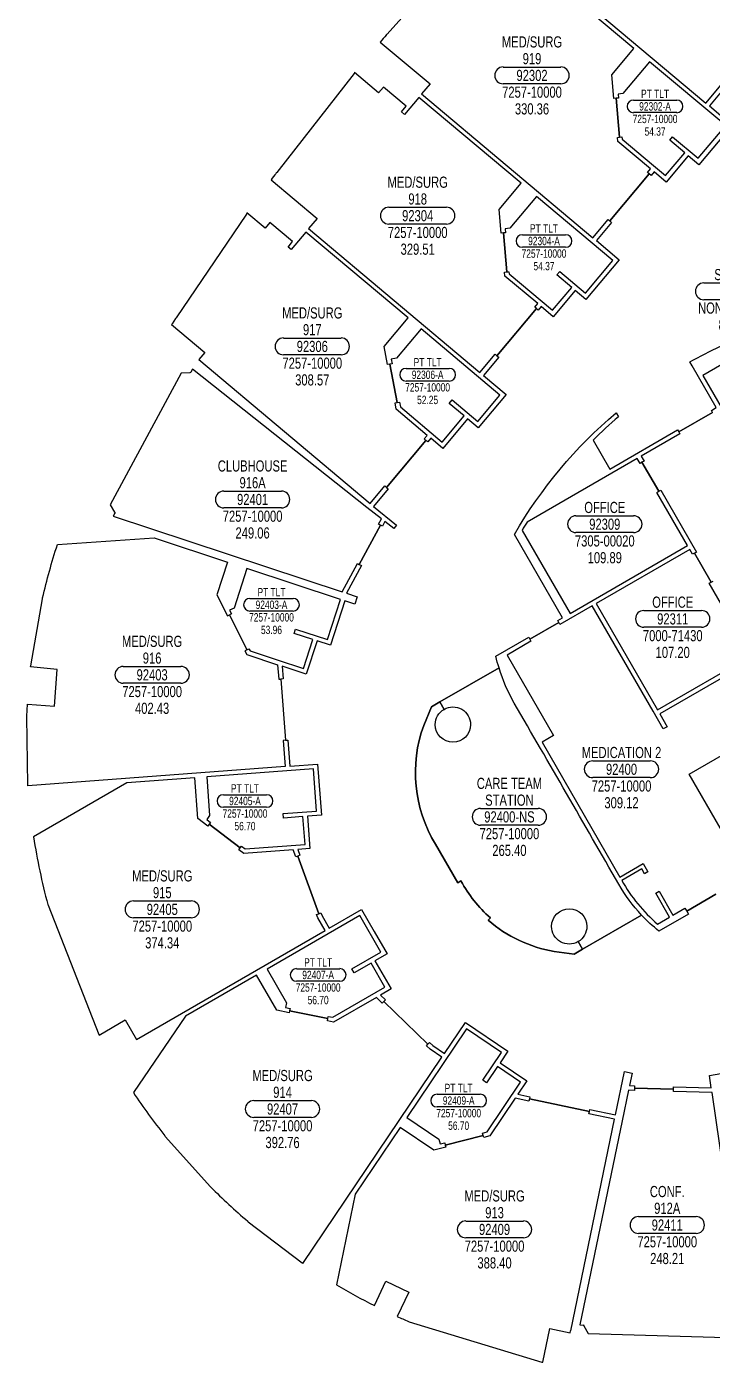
# Model space of a CAD drawing. Extents: x -1771 to 1587, y 4913 to 7321.
# Drawn here: x -1771 to -1034, y 4921 to 6356 of the extents above; entities that cross this region are included whole.
import ezdxf
from ezdxf.enums import TextEntityAlignment as Align

# ---------------------------------------------------------------- set-up
doc = ezdxf.new("R2010")
doc.units = 0
doc.header["$LTSCALE"] = 48
doc.header["$MEASUREMENT"] = 0
doc.layers.get('0').update_dxf_attribs({"linetype": 'CONTINUOUS'})
for name, color, linetype in [('AREA', 3, 'CONTINUOUS'), ('AREA2', 1, 'CONTINUOUS'), ('COSTC', 6, 'CONTINUOUS'), ('PLINE2', 5, 'CONTINUOUS'), ('ROOMNA', 4, 'CONTINUOUS'), ('ROOMNO', 4, 'CONTINUOUS'), ('ROOMOV', 4, 'CONTINUOUS')]:
    doc.layers.add(name, color=color, linetype=linetype)

# ---------------------------------------------------------------- blocks, each defined once
blk = doc.blocks.new('ROOM')
at = {"layer": 'ROOMOV'}
for p, q in [((-31, 9), (31, 9)), ((31, -9), (-31, -9))]:
    blk.add_line(p, q, dxfattribs=at)
for centre, start, end in [((-31, 0), 90, 270), ((31, 0), 270, 90)]:
    blk.add_arc(centre, 9.04, start, end, dxfattribs=at)
at = {"width": 0.75, "flags": 1}
for tag, p in [('FLFIN', (-60, -36)), ('ICRA', (60, -36)), ('FLCOND', (-60, -60)), ('FLTYPE', (-60, -48)), ('USER1', (60, -48)), ('USER2', (60, -60)), ('WLFIN', (-60, -72)), ('SITE', (-24, -72)), ('UCODE', (24, -72)), ('USER3', (60, -72)), ('WLTYPE', (-60, -84)), ('BLDG', (-24, -84)), ('UDESC', (24, -84)), ('USER4', (60, -84)), ('WLCOND', (-60, -96)), ('FLR', (-24, -96)), ('FCODE', (24, -96)), ('USER5', (60, -96)), ('CLFIN', (-60, -108)), ('COSTCD', (-24, -108)), ('FDESC', (24, -108)), ('USER6', (60, -108)), ('CLCOND', (-60, -132)), ('CLTYPE', (-60, -120)), ('DEPTD', (-24, -120)), ('RDES', (-24, -132)), ('CONTACT', (24, -132)), ('DIVISION', (24, -120)), ('USER7', (60, -120)), ('USER8', (60, -132)), ('CLHT', (-60, -144)), ('CHDATE', (-24, -144)), ('OCCUP', (24, -144)), ('BLOCK', (60, -144)), ('BASE', (-60, -156)), ('CBACK', (-24, -156)), ('PRCONTACT', (24, -156)), ('BLOCK2', (60, -156))]:
    blk.add_attdef(tag, text='', height=6, dxfattribs=at).set_placement(p, align=Align.MIDDLE_CENTER)
at = {"layer": 'AREA', "width": 0.75}
blk.add_attdef('AREA', text='', height=12, dxfattribs=at).set_placement((0, -36), align=Align.MIDDLE_CENTER)
at = {"layer": 'AREA2', "width": 0.75}
blk.add_attdef('AREA2', text='', height=12, dxfattribs=at).set_placement((0, -36), align=Align.MIDDLE_CENTER)
at = {"layer": 'COSTC', "width": 0.75}
blk.add_attdef('COSTC', text='', height=12, dxfattribs=at).set_placement((0, -18), align=Align.MIDDLE_CENTER)
at = {"layer": 'ROOMNA', "width": 0.75}
for tag, p in [('RMNAA', (0, 54)), ('RMNAB', (0, 36)), ('RMNAC', (0, 18))]:
    blk.add_attdef(tag, text='', height=12, dxfattribs=at).set_placement(p, align=Align.MIDDLE_CENTER)
at = {"layer": 'ROOMNO', "width": 0.75}
blk.add_attdef('RMNU', text='', height=12, dxfattribs=at).set_placement((0, 0), align=Align.MIDDLE_CENTER)

msp = doc.modelspace()

# ---------------------------------------------------------------- linework, layer by layer
at = {"layer": 'PLINE2', "color": 6}
for points in [[(-1293.3, 6448.5), (-1383.5, 6348.2), (-1383.5, 6348.2), (-1384, 6347.7), (-1384.1, 6347.8, 0.000046), (-1384.4, 6347.4), (-1384.3, 6347.3, 0.000884), (-1390.7, 6339.7), (-1337.2, 6294.9), (-1346.3, 6284.1), (-1162, 6129.4), (-1145.6, 6149), (-1143.7, 6147.4), (-1101.3, 6198), (-1103.1, 6199.5), (-1099.9, 6203.4), (-1135.2, 6233), (-1135.6, 6237.3), (-1133.2, 6237.5), (-1136.8, 6279.3), (-1139.3, 6279.1), (-1141.5, 6304.5), (-1117.8, 6332.8), (-1227.9, 6425.2)], [(-1029.9, 5423.7), (-1061.1, 5405.7), (-1059.3, 5402.5), (-1091, 5384.2, -0.035806), (-1109.6, 5401.3), (-1173.2, 5364.6), (-1182.2, 5359.4), (-1203.8, 5362.2, -0.134979), (-1274.7, 5395.8), (-1272.3, 5398.5, -0.088608), (-1304, 5438), (-1307.4, 5436), (-1307.4, 5436), (-1331.4, 5477.6, -0.227754), (-1344, 5605.1), (-1335.7, 5625.1), (-1326.6, 5630.4), (-1263, 5667.1, -0.017934), (-1266.4, 5679.6), (-1231, 5700), (-1229.8, 5697.9), (-1198.6, 5715.9), (-1199.8, 5718), (-1194.6, 5721), (-1246.4, 5810.6, -0.08591), (-1137, 5941.2), (-1134.5, 5936.9, 0.018646), (-1161.7, 5912), (-1143.7, 5880.8), (-1070.9, 5922.8), (-1069.7, 5920.7), (-1033.3, 5941.7), (-1034.5, 5943.8), (-1029.3, 5946.8), (-1055.3, 5991.8), (-1057.7, 5996, -0.037179), (-990.5, 6027.2, 0.034173)], [(-1017.3, 5659.7), (-1090.1, 5617.7), (-1082.1, 5603.8), (-1086.3, 5601.4), (-1097.3, 5620.4), (-1162.8, 5733.8), (-1197.4, 5713.8), (-1198.6, 5715.9), (-1229.8, 5697.9), (-1228.6, 5695.8), (-1254.4, 5680.9), (-1204.4, 5594.3), (-1216.7, 5587.2), (-1133, 5442.2), (-1107.9, 5456.7), (-1102.8, 5447.9), (-1106.4, 5445.7), (-1109.4, 5450.9), (-1130.9, 5438.6, 0.088762), (-1092.4, 5391.7), (-1079.6, 5399.2), (-1094.4, 5424.9), (-1090.8, 5427.1), (-1075.9, 5401.3), (-1062.9, 5408.8), (-1061.1, 5405.7), (-1029.9, 5423.7)]]:
    msp.add_lwpolyline(points, format="xyb", dxfattribs=at)
for points in [[(-1224.8, 6428.9), (-1040.5, 6274.2), (-1024.1, 6293.7), (-1022.2, 6292.2), (-979.8, 6342.7), (-981.7, 6344.3), (-978.5, 6348.1), (-1013.8, 6377.8)], [(-1020.4, 6290.6), (-1036.7, 6271.1), (-1012.2, 6250.5), (-1048, 6207.9), (-1059.5, 6217.6), (-1083.2, 6189.3), (-1096.2, 6200.2), (-1099.4, 6196.4), (-1101.3, 6198), (-1143.7, 6147.4), (-1141.8, 6145.9), (-1158.2, 6126.3), (-1133.7, 6105.7), (-1169.5, 6063.1), (-1181, 6072.8), (-1204.7, 6044.5), (-1217.7, 6055.5), (-1220.9, 6051.6), (-1222.8, 6053.2), (-1265.2, 6002.6), (-1263.3, 6001.1), (-1279.7, 5981.5), (-1255.2, 5960.9), (-1285.3, 5925.1), (-1296.8, 5934.8), (-1323.5, 5903), (-1336.5, 5913.9), (-1339.7, 5910.1), (-1341.6, 5911.6), (-1384, 5861.1), (-1382.1, 5859.5), (-1398.2, 5840.4), (-1373.2, 5820.6), (-1376.2, 5816.8), (-1385.7, 5824.3), (-1388.4, 5819.3), (-1390.5, 5820.4), (-1413.3, 5778.2), (-1411.1, 5777), (-1427.1, 5747.3), (-1415.6, 5743.5), (-1418.2, 5735.6), (-1428.8, 5739), (-1444.4, 5691.4), (-1444.4, 5691.4), (-1458.7, 5696.1), (-1470.4, 5660.3), (-1496.2, 5668.8), (-1495.1, 5655.2), (-1497.6, 5655), (-1492.6, 5589.2), (-1490.2, 5589.4), (-1488.1, 5561.4), (-1458.2, 5563.7), (-1454, 5508.7), (-1454, 5508.7), (-1469, 5507.6), (-1466.4, 5472.8), (-1479.4, 5471.9), (-1477.2, 5465.7), (-1479.5, 5464.8), (-1456.9, 5402.8), (-1454.6, 5403.6), (-1453.4, 5400.4), (-1445.9, 5387.4), (-1411.1, 5407.5), (-1397.3, 5383.6), (-1383.5, 5359.7), (-1396.5, 5352.2), (-1379.1, 5322), (-1390.5, 5315.4), (-1385.2, 5310.3), (-1386.9, 5308.5), (-1339.4, 5262.7), (-1337.7, 5264.4), (-1334.1, 5261), (-1321.7, 5252.6), (-1299.2, 5285.9), (-1253.5, 5255.1), (-1261.9, 5242.7), (-1233, 5223.2), (-1242.7, 5208.8), (-1229.8, 5206.1), (-1230.3, 5203.7), (-1165.7, 5190.1), (-1165.2, 5192.5), (-1137.8, 5186.7), (-1128, 5233.2), (-1119.8, 5231.5), (-1122.7, 5218), (-1117.1, 5217.8), (-1117.2, 5215.4), (-1075.2, 5214.2), (-1075.1, 5216.6), (-1034.6, 5215.5), (-1036.5, 5229), (-991.9, 5236.9)], [(-1033.3, 5941.7), (-1069.7, 5920.7), (-1068.5, 5918.6), (-1110, 5894.6), (-1107, 5889.4), (-1109.2, 5888.1), (-1091.2, 5857), (-1089, 5858.2), (-1050.6, 5791.6), (-1052.7, 5790.4), (-1034.7, 5759.2), (-1032.6, 5760.4)], [(-997.1, 5446.8), (-1058.3, 5552.9), (-981.3, 5597.3)]]:
    msp.add_lwpolyline(points, dxfattribs=at)
for points in [[(-1101, 6318.6), (-1129.7, 6284.4), (-1134.8, 6283.9), (-1134.4, 6279.5), (-1136.8, 6279.3), (-1133.2, 6237.5), (-1130.8, 6237.7), (-1130.6, 6235.4), (-1096.8, 6207.1), (-1083.8, 6196.2), (-1063.2, 6220.7), (-1079.3, 6234.2), (-1076.2, 6237.9), (-1048.6, 6214.8), (-1019.1, 6249.9)], [(-1222.5, 6173.8), (-1251.2, 6139.6), (-1256.3, 6139.1), (-1255.9, 6134.8), (-1258.3, 6134.6), (-1254.7, 6092.7), (-1252.3, 6092.9), (-1252.1, 6090.7), (-1205.3, 6051.4), (-1184.7, 6075.9), (-1200.8, 6089.4), (-1197.7, 6093.1), (-1170.1, 6070), (-1140.6, 6105.1)], [(-914.8, 6055.8), (-1043.7, 5981.4), (-1012.2, 5926.9), (-1014.3, 5925.7), (-996.3, 5894.5), (-994.2, 5895.7), (-991.2, 5890.4), (-959.1, 5909), (-930.6, 5859.7), (-833.8, 5915.6)], [(-1346.8, 6031.4), (-1373.2, 6000), (-1378.9, 5998.9), (-1378, 5994), (-1380.4, 5993.5), (-1372.5, 5952.3), (-1370.1, 5952.8), (-1369.1, 5947.6), (-1324.1, 5909.8), (-1300.5, 5937.9), (-1316.6, 5951.4), (-1313.5, 5955.1), (-1285.9, 5932), (-1262.1, 5960.3)], [(-1592.8, 5988.1), (-1592.9, 5987.9), (-1593, 5987.9), (-1594.7, 5984.7), (-1594.7, 5984.7), (-1594.8, 5984.4), (-1595.8, 5984.3), (-1605.1, 5984), (-1681.3, 5842.4), (-1676.6, 5834.5), (-1676, 5833.6), (-1676, 5833.5), (-1676.2, 5833.3), (-1676.2, 5833.3), (-1678, 5830.1), (-1431.9, 5748.8), (-1415.4, 5779.3), (-1413.3, 5778.2), (-1390.5, 5820.4), (-1392.7, 5821.6), (-1389.6, 5827.4), (-1405.1, 5839.6), (-1405.1, 5839.6)], [(-1036.8, 5758), (-1034.7, 5759.2), (-1052.7, 5790.4), (-1054.8, 5789.2), (-1057.8, 5794.4), (-1158.5, 5736.2), (-1092.5, 5621.9), (-991.8, 5680)], [(-1433.5, 5740.4), (-1534.2, 5773.8), (-1548.1, 5731.4), (-1552.8, 5729), (-1550.9, 5725.1), (-1553, 5724), (-1534.2, 5686.5), (-1532, 5687.6), (-1530.8, 5685.3), (-1501.6, 5675.7), (-1501.6, 5675.7), (-1473.5, 5666.5), (-1463.3, 5697.6), (-1483.3, 5704.1), (-1481.8, 5708.7), (-1447.5, 5697.5)], [(-1473.9, 5507.3), (-1494.8, 5505.7), (-1495.2, 5510.5), (-1459.3, 5513.2), (-1462.7, 5558.5), (-1577.5, 5549.8), (-1574.3, 5508.3), (-1577.5, 5504.1), (-1573.5, 5501), (-1574.9, 5499.1), (-1541.6, 5473.6), (-1540.1, 5475.5), (-1536.1, 5472.5), (-1471.6, 5477.3)], [(-1390.2, 5361.5), (-1412.9, 5400.8), (-1512.6, 5343.2), (-1491.7, 5307.2), (-1492.8, 5302), (-1487.8, 5301), (-1488.3, 5298.6), (-1447.1, 5290.1), (-1446.7, 5292.5), (-1441.8, 5291.5), (-1385.8, 5323.8), (-1400.7, 5349.8), (-1418.9, 5339.3), (-1421.4, 5343.5)], [(-1239.7, 5221.8), (-1264.6, 5238.6), (-1276.4, 5221.2), (-1280.4, 5223.9), (-1260.3, 5253.8), (-1297.9, 5279.1), (-1362.2, 5183.7), (-1327.7, 5160.4), (-1326.4, 5155.3), (-1321.4, 5156.6), (-1320.8, 5154.2), (-1280.1, 5164.6), (-1280.7, 5167), (-1275.9, 5168.2)], [(-1017.2, 5096.7), (-1033.8, 5210.6), (-1075.3, 5211.8), (-1075.2, 5214.2), (-1117.2, 5215.4), (-1117.2, 5212.9), (-1123.7, 5213.1), (-1130.6, 5180.3), (-1176.1, 4960.8), (-1172.4, 4960.7), (-1172.4, 4960.8), (-1172.1, 4960.8), (-1171.6, 4959.9), (-1167.1, 4951.7), (-1006.4, 4946.9), (-1001.5, 4954.7), (-1000.9, 4955.6), (-1000.8, 4955.6), (-1000.5, 4955.6), (-1000.5, 4955.5), (-996.9, 4955.4), (-996.9, 4955.7)]]:
    msp.add_lwpolyline(points, close=True, dxfattribs=at)
for points in [[(-1263, 6159.7), (-1239.3, 6188), (-1349.4, 6280.3), (-1364.8, 6261.9), (-1368, 6264.7), (-1362.9, 6270.8), (-1387.4, 6291.4), (-1392.5, 6285.3), (-1418.4, 6306.9, 0.000055), (-1418.8, 6306.5), (-1418.6, 6306.4), (-1419, 6305.8), (-1502.2, 6199.6), (-1502.2, 6199.6), (-1502.6, 6199.1), (-1502.7, 6199.2, 0.000049), (-1503.1, 6198.7), (-1502.9, 6198.6, 0.000788), (-1508.2, 6191.6), (-1458.7, 6150.1), (-1467.8, 6139.3), (-1283.5, 5984.6), (-1267.1, 6004.2), (-1265.2, 6002.6), (-1222.8, 6053.2), (-1224.6, 6054.8), (-1221.4, 6058.6), (-1256.7, 6088.2), (-1257.1, 6092.5), (-1254.7, 6092.7), (-1258.3, 6134.6), (-1260.8, 6134.4)], [(-1470.9, 6135.5), (-1486.7, 6116.6), (-1489.9, 6119.4), (-1485, 6125.3), (-1509.5, 6145.8), (-1514.7, 6139.7), (-1534.2, 6156.1, 0.000055), (-1534.5, 6155.6), (-1534.4, 6155.5), (-1534.7, 6154.9), (-1610.5, 6043.2), (-1610.5, 6043.2), (-1611, 6042.5), (-1611, 6042.5), (-1614.7, 6037, 0.000097), (-1615.3, 6036.1), (-1579.6, 6006.1), (-1585.9, 5998.6), (-1401.7, 5843.8), (-1385.9, 5862.6), (-1384, 5861.1), (-1341.6, 5911.6), (-1343.4, 5913.2), (-1340.2, 5917), (-1373.5, 5945), (-1374.9, 5951.8), (-1372.5, 5952.3), (-1380.4, 5993.5), (-1382.8, 5993.1), (-1386.5, 6012.6), (-1360.8, 6043.2)], [(-1093.3, 5855.7), (-1091.2, 5857), (-1109.2, 5888.1), (-1111.3, 5886.9), (-1114.3, 5892.1), (-1232.8, 5823.7, 0.005194), (-1238.2, 5814.9), (-1186.6, 5725.6), (-1060.3, 5798.6)], [(-1754, 5742.3, -0.021833), (-1738.1, 5799.5), (-1634, 5806.8), (-1555.1, 5780.7), (-1566.7, 5745.7), (-1555.2, 5722.9), (-1553, 5724), (-1534.2, 5686.5), (-1536.3, 5685.4), (-1534.3, 5681.3), (-1501.2, 5670.4), (-1500, 5654.8), (-1497.6, 5655), (-1492.6, 5589.2), (-1495.1, 5589), (-1493, 5561.1), (-1769.9, 5540.2), (-1769.9, 5540.4), (-1769.8, 5540.4), (-1769.9, 5541.2), (-1769.9, 5541.2), (-1771.1, 5614.3), (-1771, 5615), (-1771.2, 5615), (-1771.1, 5615.3), (-1771, 5615.3), (-1770.4, 5628.2), (-1741.4, 5626), (-1738.3, 5665.3), (-1767, 5668.3), (-1767, 5668.5), (-1766.8, 5668.5), (-1766.8, 5669.3), (-1754.2, 5741.3), (-1754.2, 5741.3), (-1754.1, 5742), (-1754.2, 5742.1), (-1754.1, 5742.4)], [(-1109.6, 5401.3, -0.058665), (-1134.2, 5434.6, 0.00063), (-1246.6, 5629.2, -0.057307), (-1263, 5667.1), (-1326.6, 5630.4), (-1322.1, 5622.5, -0.57735), (-1293.6, 5606.1, -1), (-1331.6, 5606.1, -0.267949), (-1322.1, 5622.5), (-1326.6, 5630.4), (-1335.7, 5625.1), (-1344, 5605.1, 0.227754), (-1331.4, 5477.6), (-1307.4, 5436), (-1304, 5438, 0.088608), (-1272.3, 5398.5), (-1274.7, 5395.8, 0.134979), (-1203.8, 5362.2), (-1182.2, 5359.4), (-1173.2, 5364.6), (-1177.9, 5372.8, -0.57735), (-1206.4, 5389.2, -1), (-1168.4, 5389.2, -0.267949), (-1177.9, 5372.8), (-1173.2, 5364.6)], [(-1479.5, 5464.8), (-1481.7, 5464), (-1484.5, 5471.5), (-1537.6, 5467.5), (-1543, 5471.6), (-1541.6, 5473.6), (-1574.9, 5499.1), (-1576.4, 5497.1), (-1587.1, 5505.3), (-1590.4, 5548.8), (-1663.3, 5543.4), (-1763.7, 5485.3, 0.027352), (-1748.4, 5412.6), (-1748.3, 5412.7), (-1748.1, 5412), (-1693.6, 5272.9), (-1693.3, 5272.4), (-1665.1, 5288.7), (-1653.1, 5267.7), (-1450.1, 5384.9), (-1457.8, 5398.3), (-1459.2, 5402), (-1456.9, 5402.8)], [(-1324.4, 5248.5), (-1337.2, 5257.2), (-1341.1, 5260.9), (-1339.4, 5262.7), (-1386.9, 5308.5), (-1388.6, 5306.8), (-1394.9, 5312.9), (-1440.9, 5286.3), (-1447.6, 5287.7), (-1447.1, 5290.1), (-1488.3, 5298.6), (-1488.8, 5296.2), (-1502, 5299), (-1523.8, 5336.7), (-1600.2, 5292.6), (-1656.4, 5210.5, 0.021132), (-1622.5, 5164.2), (-1622.5, 5164.2), (-1622, 5163.5), (-1573.3, 5109.2, 0.020068), (-1533.3, 5072.2), (-1533.3, 5072.2), (-1532.8, 5071.7), (-1474.8, 5027.4), (-1473.9, 5026.8)], [(-1138.8, 5182), (-1166.2, 5187.7), (-1165.7, 5190.1), (-1230.3, 5203.7), (-1230.8, 5201.3), (-1245.6, 5204.4), (-1272.9, 5164), (-1279.5, 5162.3), (-1280.1, 5164.6), (-1320.8, 5154.2), (-1320.2, 5151.9), (-1333.3, 5148.5), (-1369.5, 5172.9), (-1417.7, 5101.4), (-1438, 5004, 0.017156), (-1397.1, 4981.7), (-1384.6, 5007.9), (-1360, 4996.2), (-1372.5, 4969.9, 0.004862), (-1360.4, 4964.6), (-1360.4, 4964.6), (-1359.8, 4964.3), (-1216.9, 4920.9), (-1216.2, 4920.8), (-1216.3, 4920.7), (-1215.9, 4920.7), (-1208.4, 4957), (-1186.4, 4952.5), (-1186, 4954.4), (-1185.9, 4954.4)]]:
    msp.add_lwpolyline(points, format="xyb", close=True, dxfattribs=at)

# ---------------------------------------------------------------- block references
at = {"layer": 'ROOMNO'}
ref = msp.add_blockref('ROOM', (-1227.5, 6303.9), dxfattribs=at)
ref.add_attrib('RMNU', '92302', dxfattribs={"height": 12, "width": 0.75}).set_placement((-1227.5, 6303.9), align=Align.MIDDLE_CENTER)
ref.add_attrib('RMNAB', 'MED/SURG', dxfattribs={"layer": 'ROOMNA', "height": 12, "width": 0.75}).set_placement((-1227.5, 6339.9), align=Align.MIDDLE_CENTER)
ref.add_attrib('RMNAC', '919', dxfattribs={"layer": 'ROOMNA', "height": 12, "width": 0.75}).set_placement((-1227.5, 6321.9), align=Align.MIDDLE_CENTER)
ref.add_attrib('COSTC', '7257-10000', dxfattribs={"layer": 'COSTC', "height": 12, "width": 0.75}).set_placement((-1227.5, 6285.9), align=Align.MIDDLE_CENTER)
ref.add_attrib('AREA2', '330.36', dxfattribs={"layer": 'AREA2', "height": 12, "width": 0.75}).set_placement((-1227.5, 6267.9), align=Align.MIDDLE_CENTER)
ref = msp.add_blockref('ROOM', (-1095.1, 6270.6), dxfattribs=dict(at, xscale=0.75, yscale=0.75, zscale=0.75))
ref.add_attrib('RMNU', '92302-A', dxfattribs={"height": 9, "width": 0.75}).set_placement((-1095.1, 6270.6), align=Align.MIDDLE_CENTER)
ref.add_attrib('RMNAC', 'PT TLT', dxfattribs={"layer": 'ROOMNA', "height": 9, "width": 0.75}).set_placement((-1095.1, 6284.1), align=Align.MIDDLE_CENTER)
ref.add_attrib('COSTC', '7257-10000', dxfattribs={"layer": 'COSTC', "height": 9, "width": 0.75}).set_placement((-1095.1, 6257.1), align=Align.MIDDLE_CENTER)
ref.add_attrib('AREA2', '54.37', dxfattribs={"layer": 'AREA2', "height": 9, "width": 0.75}).set_placement((-1095.1, 6243.6), align=Align.MIDDLE_CENTER)
ref = msp.add_blockref('ROOM', (-1350.5, 6153.1), dxfattribs=at)
ref.add_attrib('RMNU', '92304', dxfattribs={"height": 12, "width": 0.75}).set_placement((-1350.5, 6153.1), align=Align.MIDDLE_CENTER)
ref.add_attrib('RMNAB', 'MED/SURG', dxfattribs={"layer": 'ROOMNA', "height": 12, "width": 0.75}).set_placement((-1350.5, 6189.1), align=Align.MIDDLE_CENTER)
ref.add_attrib('RMNAC', '918', dxfattribs={"layer": 'ROOMNA', "height": 12, "width": 0.75}).set_placement((-1350.5, 6171.1), align=Align.MIDDLE_CENTER)
ref.add_attrib('COSTC', '7257-10000', dxfattribs={"layer": 'COSTC', "height": 12, "width": 0.75}).set_placement((-1350.5, 6135.1), align=Align.MIDDLE_CENTER)
ref.add_attrib('AREA2', '329.51', dxfattribs={"layer": 'AREA2', "height": 12, "width": 0.75}).set_placement((-1350.5, 6117.1), align=Align.MIDDLE_CENTER)
ref = msp.add_blockref('ROOM', (-1214.6, 6125.9), dxfattribs=dict(at, xscale=0.75, yscale=0.75, zscale=0.75))
ref.add_attrib('RMNU', '92304-A', dxfattribs={"height": 9, "width": 0.75}).set_placement((-1214.6, 6125.9), align=Align.MIDDLE_CENTER)
ref.add_attrib('RMNAC', 'PT TLT', dxfattribs={"layer": 'ROOMNA', "height": 9, "width": 0.75}).set_placement((-1214.6, 6139.4), align=Align.MIDDLE_CENTER)
ref.add_attrib('COSTC', '7257-10000', dxfattribs={"layer": 'COSTC', "height": 9, "width": 0.75}).set_placement((-1214.6, 6112.4), align=Align.MIDDLE_CENTER)
ref.add_attrib('AREA2', '54.37', dxfattribs={"layer": 'AREA2', "height": 9, "width": 0.75}).set_placement((-1214.6, 6098.9), align=Align.MIDDLE_CENTER)
ref = msp.add_blockref('ROOM', (-1011.7, 6071.8), dxfattribs=at)
ref.add_attrib('RMNU', '----', dxfattribs={"height": 12, "width": 0.75}).set_placement((-1011.7, 6071.8), align=Align.MIDDLE_CENTER)
ref.add_attrib('RMNAC', 'SHAFT', dxfattribs={"layer": 'ROOMNA', "height": 12, "width": 0.75}).set_placement((-1011.7, 6089.8), align=Align.MIDDLE_CENTER)
ref.add_attrib('COSTC', 'NONASG-MA', dxfattribs={"layer": 'COSTC', "height": 12, "width": 0.75}).set_placement((-1011.7, 6053.8), align=Align.MIDDLE_CENTER)
ref.add_attrib('AREA2', '89.94', dxfattribs={"layer": 'AREA2', "height": 12, "width": 0.75}).set_placement((-1011.7, 6035.8), align=Align.MIDDLE_CENTER)
ref = msp.add_blockref('ROOM', (-1463.9, 6012.6), dxfattribs=at)
ref.add_attrib('RMNU', '92306', dxfattribs={"height": 12, "width": 0.75}).set_placement((-1463.9, 6012.6), align=Align.MIDDLE_CENTER)
ref.add_attrib('RMNAB', 'MED/SURG', dxfattribs={"layer": 'ROOMNA', "height": 12, "width": 0.75}).set_placement((-1463.9, 6048.6), align=Align.MIDDLE_CENTER)
ref.add_attrib('RMNAC', '917', dxfattribs={"layer": 'ROOMNA', "height": 12, "width": 0.75}).set_placement((-1463.9, 6030.6), align=Align.MIDDLE_CENTER)
ref.add_attrib('COSTC', '7257-10000', dxfattribs={"layer": 'COSTC', "height": 12, "width": 0.75}).set_placement((-1463.9, 5994.6), align=Align.MIDDLE_CENTER)
ref.add_attrib('AREA2', '308.57', dxfattribs={"layer": 'AREA2', "height": 12, "width": 0.75}).set_placement((-1463.9, 5976.6), align=Align.MIDDLE_CENTER)
ref = msp.add_blockref('ROOM', (-1339.8, 5982.1), dxfattribs=dict(at, xscale=0.75, yscale=0.75, zscale=0.75))
ref.add_attrib('RMNU', '92306-A', dxfattribs={"height": 9, "width": 0.75}).set_placement((-1339.8, 5982.1), align=Align.MIDDLE_CENTER)
ref.add_attrib('RMNAC', 'PT TLT', dxfattribs={"layer": 'ROOMNA', "height": 9, "width": 0.75}).set_placement((-1339.8, 5995.6), align=Align.MIDDLE_CENTER)
ref.add_attrib('COSTC', '7257-10000', dxfattribs={"layer": 'COSTC', "height": 9, "width": 0.75}).set_placement((-1339.8, 5968.6), align=Align.MIDDLE_CENTER)
ref.add_attrib('AREA2', '52.25', dxfattribs={"layer": 'AREA2', "height": 9, "width": 0.75}).set_placement((-1339.8, 5955.1), align=Align.MIDDLE_CENTER)
ref = msp.add_blockref('ROOM', (-1528.1, 5848.1), dxfattribs=at)
ref.add_attrib('RMNU', '92401', dxfattribs={"height": 12, "width": 0.75}).set_placement((-1528.1, 5848.1), align=Align.MIDDLE_CENTER)
ref.add_attrib('RMNAB', 'CLUBHOUSE', dxfattribs={"layer": 'ROOMNA', "height": 12, "width": 0.75}).set_placement((-1528.1, 5884.1), align=Align.MIDDLE_CENTER)
ref.add_attrib('RMNAC', '916A', dxfattribs={"layer": 'ROOMNA', "height": 12, "width": 0.75}).set_placement((-1528.1, 5866.1), align=Align.MIDDLE_CENTER)
ref.add_attrib('COSTC', '7257-10000', dxfattribs={"layer": 'COSTC', "height": 12, "width": 0.75}).set_placement((-1528.1, 5830.1), align=Align.MIDDLE_CENTER)
ref.add_attrib('AREA2', '249.06', dxfattribs={"layer": 'AREA2', "height": 12, "width": 0.75}).set_placement((-1528.1, 5812.1), align=Align.MIDDLE_CENTER)
ref = msp.add_blockref('ROOM', (-1149.2, 5821.5), dxfattribs=at)
ref.add_attrib('RMNU', '92309', dxfattribs={"height": 12, "width": 0.75}).set_placement((-1149.2, 5821.5), align=Align.MIDDLE_CENTER)
ref.add_attrib('RMNAC', 'OFFICE', dxfattribs={"layer": 'ROOMNA', "height": 12, "width": 0.75}).set_placement((-1149.2, 5839.5), align=Align.MIDDLE_CENTER)
ref.add_attrib('COSTC', '7305-00020', dxfattribs={"layer": 'COSTC', "height": 12, "width": 0.75}).set_placement((-1149.2, 5803.5), align=Align.MIDDLE_CENTER)
ref.add_attrib('AREA2', '109.89', dxfattribs={"layer": 'AREA2', "height": 12, "width": 0.75}).set_placement((-1149.2, 5785.5), align=Align.MIDDLE_CENTER)
ref = msp.add_blockref('ROOM', (-1507.8, 5734.9), dxfattribs=dict(at, xscale=0.75, yscale=0.75, zscale=0.75))
ref.add_attrib('RMNU', '92403-A', dxfattribs={"height": 9, "width": 0.75}).set_placement((-1507.8, 5734.9), align=Align.MIDDLE_CENTER)
ref.add_attrib('RMNAC', 'PT TLT', dxfattribs={"layer": 'ROOMNA', "height": 9, "width": 0.75}).set_placement((-1507.8, 5748.4), align=Align.MIDDLE_CENTER)
ref.add_attrib('COSTC', '7257-10000', dxfattribs={"layer": 'COSTC', "height": 9, "width": 0.75}).set_placement((-1507.8, 5721.4), align=Align.MIDDLE_CENTER)
ref.add_attrib('AREA2', '53.96', dxfattribs={"layer": 'AREA2', "height": 9, "width": 0.75}).set_placement((-1507.8, 5707.9), align=Align.MIDDLE_CENTER)
ref = msp.add_blockref('ROOM', (-1076.1, 5719.7), dxfattribs=at)
ref.add_attrib('RMNU', '92311', dxfattribs={"height": 12, "width": 0.75}).set_placement((-1076.1, 5719.7), align=Align.MIDDLE_CENTER)
ref.add_attrib('RMNAC', 'OFFICE', dxfattribs={"layer": 'ROOMNA', "height": 12, "width": 0.75}).set_placement((-1076.1, 5737.7), align=Align.MIDDLE_CENTER)
ref.add_attrib('COSTC', '7000-71430', dxfattribs={"layer": 'COSTC', "height": 12, "width": 0.75}).set_placement((-1076.1, 5701.7), align=Align.MIDDLE_CENTER)
ref.add_attrib('AREA2', '107.20', dxfattribs={"layer": 'AREA2', "height": 12, "width": 0.75}).set_placement((-1076.1, 5683.7), align=Align.MIDDLE_CENTER)
ref = msp.add_blockref('ROOM', (-1636.2, 5659.6), dxfattribs=at)
ref.add_attrib('RMNU', '92403', dxfattribs={"height": 12, "width": 0.75}).set_placement((-1636.2, 5659.6), align=Align.MIDDLE_CENTER)
ref.add_attrib('RMNAB', 'MED/SURG', dxfattribs={"layer": 'ROOMNA', "height": 12, "width": 0.75}).set_placement((-1636.2, 5695.6), align=Align.MIDDLE_CENTER)
ref.add_attrib('RMNAC', '916', dxfattribs={"layer": 'ROOMNA', "height": 12, "width": 0.75}).set_placement((-1636.2, 5677.6), align=Align.MIDDLE_CENTER)
ref.add_attrib('COSTC', '7257-10000', dxfattribs={"layer": 'COSTC', "height": 12, "width": 0.75}).set_placement((-1636.2, 5641.6), align=Align.MIDDLE_CENTER)
ref.add_attrib('AREA2', '402.43', dxfattribs={"layer": 'AREA2', "height": 12, "width": 0.75}).set_placement((-1636.2, 5623.6), align=Align.MIDDLE_CENTER)
ref = msp.add_blockref('ROOM', (-1131.2, 5558.1), dxfattribs=at)
ref.add_attrib('RMNU', '92400', dxfattribs={"height": 12, "width": 0.75}).set_placement((-1131.2, 5558.1), align=Align.MIDDLE_CENTER)
ref.add_attrib('RMNAC', 'MEDICATION 2', dxfattribs={"layer": 'ROOMNA', "height": 12, "width": 0.75}).set_placement((-1131.2, 5576.1), align=Align.MIDDLE_CENTER)
ref.add_attrib('COSTC', '7257-10000', dxfattribs={"layer": 'COSTC', "height": 12, "width": 0.75}).set_placement((-1131.2, 5540.1), align=Align.MIDDLE_CENTER)
ref.add_attrib('AREA2', '309.12', dxfattribs={"layer": 'AREA2', "height": 12, "width": 0.75}).set_placement((-1131.2, 5522.1), align=Align.MIDDLE_CENTER)
ref = msp.add_blockref('ROOM', (-1536.3, 5524), dxfattribs=dict(at, xscale=0.75, yscale=0.75, zscale=0.75))
ref.add_attrib('RMNU', '92405-A', dxfattribs={"height": 9, "width": 0.75}).set_placement((-1536.3, 5524), align=Align.MIDDLE_CENTER)
ref.add_attrib('RMNAC', 'PT TLT', dxfattribs={"layer": 'ROOMNA', "height": 9, "width": 0.75}).set_placement((-1536.3, 5537.5), align=Align.MIDDLE_CENTER)
ref.add_attrib('COSTC', '7257-10000', dxfattribs={"layer": 'COSTC', "height": 9, "width": 0.75}).set_placement((-1536.3, 5510.5), align=Align.MIDDLE_CENTER)
ref.add_attrib('AREA2', '56.70', dxfattribs={"layer": 'AREA2', "height": 9, "width": 0.75}).set_placement((-1536.3, 5497), align=Align.MIDDLE_CENTER)
ref = msp.add_blockref('ROOM', (-1251.8, 5506.9), dxfattribs=at)
ref.add_attrib('RMNU', '92400-NS', dxfattribs={"height": 12, "width": 0.75}).set_placement((-1251.8, 5506.9), align=Align.MIDDLE_CENTER)
ref.add_attrib('RMNAB', 'CARE TEAM', dxfattribs={"layer": 'ROOMNA', "height": 12, "width": 0.75}).set_placement((-1251.8, 5542.9), align=Align.MIDDLE_CENTER)
ref.add_attrib('RMNAC', 'STATION', dxfattribs={"layer": 'ROOMNA', "height": 12, "width": 0.75}).set_placement((-1251.8, 5524.9), align=Align.MIDDLE_CENTER)
ref.add_attrib('COSTC', '7257-10000', dxfattribs={"layer": 'COSTC', "height": 12, "width": 0.75}).set_placement((-1251.8, 5488.9), align=Align.MIDDLE_CENTER)
ref.add_attrib('AREA2', '265.40', dxfattribs={"layer": 'AREA2', "height": 12, "width": 0.75}).set_placement((-1251.8, 5470.9), align=Align.MIDDLE_CENTER)
ref = msp.add_blockref('ROOM', (-1625.3, 5407.5), dxfattribs=at)
ref.add_attrib('RMNU', '92405', dxfattribs={"height": 12, "width": 0.75}).set_placement((-1625.3, 5407.5), align=Align.MIDDLE_CENTER)
ref.add_attrib('RMNAB', 'MED/SURG', dxfattribs={"layer": 'ROOMNA', "height": 12, "width": 0.75}).set_placement((-1625.3, 5443.5), align=Align.MIDDLE_CENTER)
ref.add_attrib('RMNAC', '915', dxfattribs={"layer": 'ROOMNA', "height": 12, "width": 0.75}).set_placement((-1625.3, 5425.5), align=Align.MIDDLE_CENTER)
ref.add_attrib('COSTC', '7257-10000', dxfattribs={"layer": 'COSTC', "height": 12, "width": 0.75}).set_placement((-1625.3, 5389.5), align=Align.MIDDLE_CENTER)
ref.add_attrib('AREA2', '374.34', dxfattribs={"layer": 'AREA2', "height": 12, "width": 0.75}).set_placement((-1625.3, 5371.5), align=Align.MIDDLE_CENTER)
ref = msp.add_blockref('ROOM', (-1457.6, 5337), dxfattribs=dict(at, xscale=0.75, yscale=0.75, zscale=0.75))
ref.add_attrib('RMNU', '92407-A', dxfattribs={"height": 9, "width": 0.75}).set_placement((-1457.6, 5337), align=Align.MIDDLE_CENTER)
ref.add_attrib('RMNAC', 'PT TLT', dxfattribs={"layer": 'ROOMNA', "height": 9, "width": 0.75}).set_placement((-1457.6, 5350.5), align=Align.MIDDLE_CENTER)
ref.add_attrib('COSTC', '7257-10000', dxfattribs={"layer": 'COSTC', "height": 9, "width": 0.75}).set_placement((-1457.6, 5323.5), align=Align.MIDDLE_CENTER)
ref.add_attrib('AREA2', '56.70', dxfattribs={"layer": 'AREA2', "height": 9, "width": 0.75}).set_placement((-1457.6, 5310), align=Align.MIDDLE_CENTER)
ref = msp.add_blockref('ROOM', (-1495.9, 5192.9), dxfattribs=at)
ref.add_attrib('RMNU', '92407', dxfattribs={"height": 12, "width": 0.75}).set_placement((-1495.9, 5192.9), align=Align.MIDDLE_CENTER)
ref.add_attrib('RMNAB', 'MED/SURG', dxfattribs={"layer": 'ROOMNA', "height": 12, "width": 0.75}).set_placement((-1495.9, 5228.9), align=Align.MIDDLE_CENTER)
ref.add_attrib('RMNAC', '914', dxfattribs={"layer": 'ROOMNA', "height": 12, "width": 0.75}).set_placement((-1495.9, 5210.9), align=Align.MIDDLE_CENTER)
ref.add_attrib('COSTC', '7257-10000', dxfattribs={"layer": 'COSTC', "height": 12, "width": 0.75}).set_placement((-1495.9, 5174.9), align=Align.MIDDLE_CENTER)
ref.add_attrib('AREA2', '392.76', dxfattribs={"layer": 'AREA2', "height": 12, "width": 0.75}).set_placement((-1495.9, 5156.9), align=Align.MIDDLE_CENTER)
ref = msp.add_blockref('ROOM', (-1306.4, 5202), dxfattribs=dict(at, xscale=0.75, yscale=0.75, zscale=0.75))
ref.add_attrib('RMNU', '92409-A', dxfattribs={"height": 9, "width": 0.75}).set_placement((-1306.4, 5202), align=Align.MIDDLE_CENTER)
ref.add_attrib('RMNAC', 'PT TLT', dxfattribs={"layer": 'ROOMNA', "height": 9, "width": 0.75}).set_placement((-1306.4, 5215.5), align=Align.MIDDLE_CENTER)
ref.add_attrib('COSTC', '7257-10000', dxfattribs={"layer": 'COSTC', "height": 9, "width": 0.75}).set_placement((-1306.4, 5188.5), align=Align.MIDDLE_CENTER)
ref.add_attrib('AREA2', '56.70', dxfattribs={"layer": 'AREA2', "height": 9, "width": 0.75}).set_placement((-1306.4, 5175), align=Align.MIDDLE_CENTER)
ref = msp.add_blockref('ROOM', (-1267.8, 5063.5), dxfattribs=at)
ref.add_attrib('RMNU', '92409', dxfattribs={"height": 12, "width": 0.75}).set_placement((-1267.8, 5063.5), align=Align.MIDDLE_CENTER)
ref.add_attrib('RMNAB', 'MED/SURG', dxfattribs={"layer": 'ROOMNA', "height": 12, "width": 0.75}).set_placement((-1267.8, 5099.5), align=Align.MIDDLE_CENTER)
ref.add_attrib('RMNAC', '913', dxfattribs={"layer": 'ROOMNA', "height": 12, "width": 0.75}).set_placement((-1267.8, 5081.5), align=Align.MIDDLE_CENTER)
ref.add_attrib('COSTC', '7257-10000', dxfattribs={"layer": 'COSTC', "height": 12, "width": 0.75}).set_placement((-1267.8, 5045.5), align=Align.MIDDLE_CENTER)
ref.add_attrib('AREA2', '388.40', dxfattribs={"layer": 'AREA2', "height": 12, "width": 0.75}).set_placement((-1267.8, 5027.5), align=Align.MIDDLE_CENTER)
ref = msp.add_blockref('ROOM', (-1082, 5068.2), dxfattribs=at)
ref.add_attrib('RMNU', '92411', dxfattribs={"height": 12, "width": 0.75}).set_placement((-1082, 5068.2), align=Align.MIDDLE_CENTER)
ref.add_attrib('RMNAB', 'CONF.', dxfattribs={"layer": 'ROOMNA', "height": 12, "width": 0.75}).set_placement((-1082, 5104.2), align=Align.MIDDLE_CENTER)
ref.add_attrib('RMNAC', '912A', dxfattribs={"layer": 'ROOMNA', "height": 12, "width": 0.75}).set_placement((-1082, 5086.2), align=Align.MIDDLE_CENTER)
ref.add_attrib('COSTC', '7257-10000', dxfattribs={"layer": 'COSTC', "height": 12, "width": 0.75}).set_placement((-1082, 5050.2), align=Align.MIDDLE_CENTER)
ref.add_attrib('AREA2', '248.21', dxfattribs={"layer": 'AREA2', "height": 12, "width": 0.75}).set_placement((-1082, 5032.2), align=Align.MIDDLE_CENTER)

doc.saveas('drawing.dxf')
